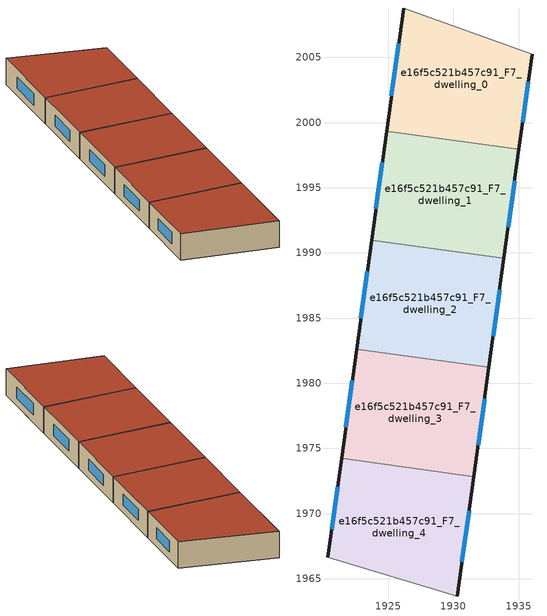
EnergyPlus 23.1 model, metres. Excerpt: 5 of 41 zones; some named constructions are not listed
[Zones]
e16f5c521b457c91_F7_dwelling_0
 floor to e16f5c521b457c91_F6_dwelling_0 (EU_floor_Construction): 1936.04,2005.22 1935.03,1997.94 1924.88,1999.35 1926.18,2008.79 z21
 wall outside (EU_wall_Construction): 1935.03,1997.94 1936.04,2005.22 / 1926.18,2008.79 1924.88,1999.35 z21:24
 wall adiabatic (EU_wall_Construction): 1936.04,2005.22 1926.18,2008.79 z21:24
 wall to e16f5c521b457c91_F7_dwelling_1 (EU_wall_Construction): 1924.88,1999.35 1935.03,1997.94 z21:24
 window (EU_Window_Construction): 1935.32,2000.02 1935.75,2003.14 / 1925.81,2006.09 1925.25,2002.04 z21.86:23.14
 roof outside (EU_roof_Construction): 1935.03,1997.94 1936.04,2005.22 1926.18,2008.79 1924.88,1999.35 z24
e16f5c521b457c91_F7_dwelling_1
 floor to e16f5c521b457c91_F6_dwelling_1 (EU_floor_Construction): 1935.03,1997.94 1933.88,1989.58 1923.73,1990.98 1924.88,1999.35 z21
 wall outside (EU_wall_Construction): 1933.88,1989.58 1935.03,1997.94 / 1924.88,1999.35 1923.73,1990.98 z21:24
 wall to e16f5c521b457c91_F7_dwelling_2 (EU_wall_Construction): 1923.73,1990.98 1933.88,1989.58 z21:24
 window (EU_Window_Construction): 1934.21,1991.97 1934.7,1995.55 / 1924.55,1996.96 1924.06,1993.37 z21.86:23.14
 roof outside (EU_roof_Construction): 1933.88,1989.58 1935.03,1997.94 1924.88,1999.35 1923.73,1990.98 z24
e16f5c521b457c91_F7_dwelling_2
 floor to e16f5c521b457c91_F6_dwelling_2 (EU_floor_Construction): 1933.88,1989.58 1932.72,1981.21 1922.58,1982.61 1923.73,1990.98 z21
 wall outside (EU_wall_Construction): 1932.72,1981.21 1933.88,1989.58 / 1923.73,1990.98 1922.58,1982.61 z21:24
 wall to e16f5c521b457c91_F7_dwelling_3 (EU_wall_Construction): 1922.58,1982.61 1932.72,1981.21 z21:24
 window (EU_Window_Construction): 1933.05,1983.6 1933.55,1987.19 / 1923.4,1988.59 1922.91,1985 z21.86:23.14
 roof outside (EU_roof_Construction): 1932.72,1981.21 1933.88,1989.58 1923.73,1990.98 1922.58,1982.61 z24
e16f5c521b457c91_F7_dwelling_3
 floor to e16f5c521b457c91_F6_dwelling_3 (EU_floor_Construction): 1932.72,1981.21 1931.57,1972.84 1921.43,1974.24 1922.58,1982.61 z21
 wall outside (EU_wall_Construction): 1931.57,1972.84 1932.72,1981.21 / 1922.58,1982.61 1921.43,1974.24 z21:24
 wall to e16f5c521b457c91_F7_dwelling_4 (EU_wall_Construction): 1921.43,1974.24 1931.57,1972.84 z21:24
 window (EU_Window_Construction): 1931.9,1975.23 1932.39,1978.82 / 1922.25,1980.22 1921.75,1976.63 z21.86:23.14
 roof outside (EU_roof_Construction): 1931.57,1972.84 1932.72,1981.21 1922.58,1982.61 1921.43,1974.24 z24
e16f5c521b457c91_F7_dwelling_4
 floor to e16f5c521b457c91_F6_dwelling_4 (EU_floor_Construction): 1931.57,1972.84 1930.3,1963.68 1920.38,1966.64 1921.43,1974.24 z21
 wall outside (EU_wall_Construction): 1930.3,1963.68 1931.57,1972.84 / 1921.43,1974.24 1920.38,1966.64 z21:24
 wall adiabatic (EU_wall_Construction): 1920.38,1966.64 1930.3,1963.68 z21:24
 window (EU_Window_Construction): 1930.66,1966.3 1931.21,1970.22 / 1921.13,1972.07 1920.68,1968.81 z21.86:23.14
 roof outside (EU_roof_Construction): 1930.3,1963.68 1931.57,1972.84 1921.43,1974.24 1920.38,1966.64 z24
[SCHEDULE:FILE] Column Number=1; Rows to Skip at Top=0; Number of Hours of Data=8760; Column Separator=Comma; Interpolate to Timestep=No; Minutes per Item=60; Adjust Schedule for Daylight Savings=Yes
Name | File
EU_Step8_GainSchedule_e16f5c521b457c91_F2_dwelling_4_f000 | ../../schedules/e16f5c521b457c91/e16f5c521b457c91_F2_dwelling_4_f000_gain.csv
EU_Step8_GainSchedule_e16f5c521b457c91_F3_dwelling_0_f000 | ../../schedules/e16f5c521b457c91/e16f5c521b457c91_F3_dwelling_0_f000_gain.csv
EU_Step8_GainSchedule_e16f5c521b457c91_F3_dwelling_1_f000 | ../../schedules/e16f5c521b457c91/e16f5c521b457c91_F3_dwelling_1_f000_gain.csv
EU_Step8_GainSchedule_e16f5c521b457c91_F3_dwelling_2_f000 | ../../schedules/e16f5c521b457c91/e16f5c521b457c91_F3_dwelling_2_f000_gain.csv
EU_Step8_GainSchedule_e16f5c521b457c91_F3_dwelling_3_f000 | ../../schedules/e16f5c521b457c91/e16f5c521b457c91_F3_dwelling_3_f000_gain.csv
EU_Step8_GainSchedule_e16f5c521b457c91_F3_dwelling_4_f000 | ../../schedules/e16f5c521b457c91/e16f5c521b457c91_F3_dwelling_4_f000_gain.csv
EU_Step8_GainSchedule_e16f5c521b457c91_F4_dwelling_0_f000 | ../../schedules/e16f5c521b457c91/e16f5c521b457c91_F4_dwelling_0_f000_gain.csv
EU_Step8_GainSchedule_e16f5c521b457c91_F4_dwelling_1_f000 | ../../schedules/e16f5c521b457c91/e16f5c521b457c91_F4_dwelling_1_f000_gain.csv
EU_Step8_GainSchedule_e16f5c521b457c91_F4_dwelling_2_f000 | ../../schedules/e16f5c521b457c91/e16f5c521b457c91_F4_dwelling_2_f000_gain.csv
EU_Step8_GainSchedule_e16f5c521b457c91_F4_dwelling_3_f000 | ../../schedules/e16f5c521b457c91/e16f5c521b457c91_F4_dwelling_3_f000_gain.csv
EU_Step8_GainSchedule_e16f5c521b457c91_F4_dwelling_4_f000 | ../../schedules/e16f5c521b457c91/e16f5c521b457c91_F4_dwelling_4_f000_gain.csv
EU_Step8_GainSchedule_e16f5c521b457c91_F5_dwelling_0_f000 | ../../schedules/e16f5c521b457c91/e16f5c521b457c91_F5_dwelling_0_f000_gain.csv
EU_Step8_GainSchedule_e16f5c521b457c91_F5_dwelling_1_f000 | ../../schedules/e16f5c521b457c91/e16f5c521b457c91_F5_dwelling_1_f000_gain.csv
EU_Step8_GainSchedule_e16f5c521b457c91_F5_dwelling_2_f000 | ../../schedules/e16f5c521b457c91/e16f5c521b457c91_F5_dwelling_2_f000_gain.csv
EU_Step8_GainSchedule_e16f5c521b457c91_F5_dwelling_3_f000 | ../../schedules/e16f5c521b457c91/e16f5c521b457c91_F5_dwelling_3_f000_gain.csv
EU_Step8_GainSchedule_e16f5c521b457c91_F5_dwelling_4_f000 | ../../schedules/e16f5c521b457c91/e16f5c521b457c91_F5_dwelling_4_f000_gain.csv
EU_Step8_GainSchedule_e16f5c521b457c91_F6_dwelling_0_f000 | ../../schedules/e16f5c521b457c91/e16f5c521b457c91_F6_dwelling_0_f000_gain.csv
EU_Step8_GainSchedule_e16f5c521b457c91_F6_dwelling_1_f000 | ../../schedules/e16f5c521b457c91/e16f5c521b457c91_F6_dwelling_1_f000_gain.csv
EU_Step8_GainSchedule_e16f5c521b457c91_F6_dwelling_2_f000 | ../../schedules/e16f5c521b457c91/e16f5c521b457c91_F6_dwelling_2_f000_gain.csv
EU_Step8_GainSchedule_e16f5c521b457c91_F6_dwelling_3_f000 | ../../schedules/e16f5c521b457c91/e16f5c521b457c91_F6_dwelling_3_f000_gain.csv
EU_Step8_GainSchedule_e16f5c521b457c91_F6_dwelling_4_f000 | ../../schedules/e16f5c521b457c91/e16f5c521b457c91_F6_dwelling_4_f000_gain.csv
